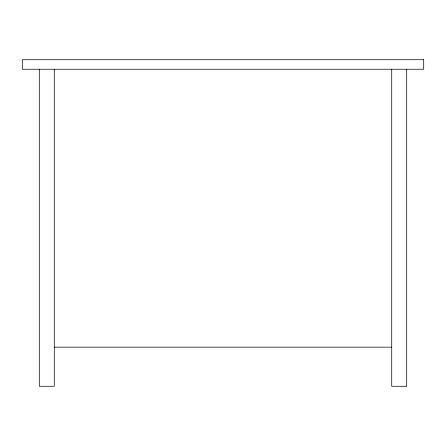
<?xml version="1.0" encoding="UTF-8"?>
<svg xmlns="http://www.w3.org/2000/svg" width="446" height="446" viewBox="0 0 446 446"><rect width="100%" height="100%" fill="white"/><g stroke="black" fill="none" stroke-linecap="round" stroke-linejoin="round"><path stroke-width="0.67" d="M54.278 347.161L391.722 347.161M406.691 69.242L406.691 386.281L391.722 386.281L391.722 69.242M54.278 69.242L54.278 386.281L39.309 386.281L39.309 69.242M423.7 59.719L22.3 59.719L22.3 69.242L423.7 69.242L423.7 59.719"/></g></svg>
